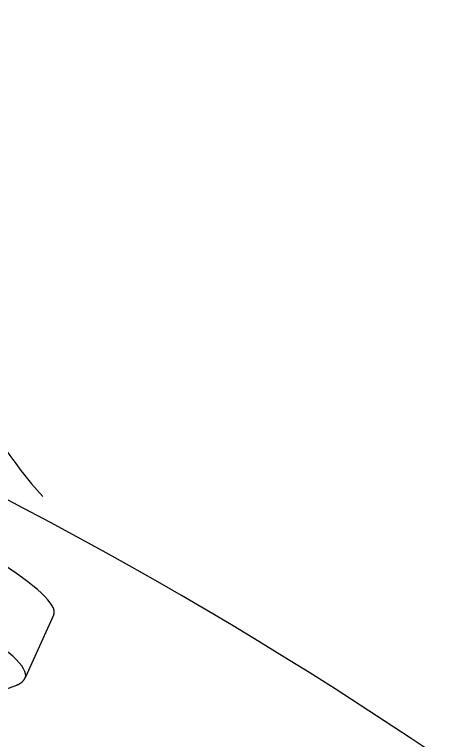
# Model space of a CAD drawing. Extents: x 1077 to 1145, y 510 to 635.
# Drawn here: x 1105.66 to 1108.9, y 556.44 to 561.78 of the extents above; entities that cross this region are included whole.
import ezdxf

# ---------------------------------------------------------------- set-up
doc = ezdxf.new("R2010")
doc.units = 0
doc.header["$MEASUREMENT"] = 0
doc.layers.add('1', color=4, linetype='Continuous')
doc.layers.add('DIM', color=3, linetype='Continuous')

# ---------------------------------------------------------------- blocks, each defined once
blk = doc.blocks.new('SUCTION')
at = {"layer": '1'}
for p, q in [((-0.2095, -1.6197), (-0.0445, -1.7824)), ((0.5395, -1.808), (0.0307, -1.8158))]:
    blk.add_line(p, q, dxfattribs=at)
for centre in [(0.0017, 0.059), (0.5106, 0.0668)]:
    blk.add_ellipse(centre, major_axis=(-0.0289, 1.8748), ratio=0.145722, start_param=3.141593, end_param=6.283185, dxfattribs=at)
blk.add_open_spline([(-0.0445, -1.7824), (-0.0324, -1.793), (-0.0189, -1.8022), (-0.0038, -1.8096), (0.0129, -1.8143), (0.0307, -1.8158)], degree=1, dxfattribs=at)
blk = doc.blocks.new('2011TX')
at = {"layer": '1', "linetype": 'Continuous'}
blk.add_arc((11.4826, -11.4821), 56.9924, 278.00767, 351.99168, dxfattribs=at)
at = {"layer": '1', "color": 2, "linetype": 'Continuous'}
for centre, radius, start, end in [((-7.5618, -16.3475), 37.0426, 340.37505, 353.3503), ((52.327, -39.7255), 26.4319, 138.37816, 155.1216), ((31.207, -29.9301), 3.1512, 185.7438, 222.0762), ((16.3681, -57.752), 26.3142, 45.83108, 100.52053)]:
    blk.add_arc(centre, radius, start, end, dxfattribs=at)
at = {"layer": '1', "color": 3, "linetype": 'Continuous'}
for centre, radius, start, end in [((11.4826, -11.4821), 56.4617, 281.14235, 348.857), ((13.8133, -60.4625), 32.0205, 38.59355, 63.81788)]:
    blk.add_arc(centre, radius, start, end, dxfattribs=at)
at = {"layer": 'DIM', "rotation": 64.84968360825258}
blk.add_blockref('SUCTION', (27.0828, -32.6297), dxfattribs=at)

msp = doc.modelspace()

# ---------------------------------------------------------------- block references
at = {"layer": '1'}
msp.add_blockref('2011TX', (1076.995, 590.2751), dxfattribs=at)

doc.saveas('drawing.dxf')
